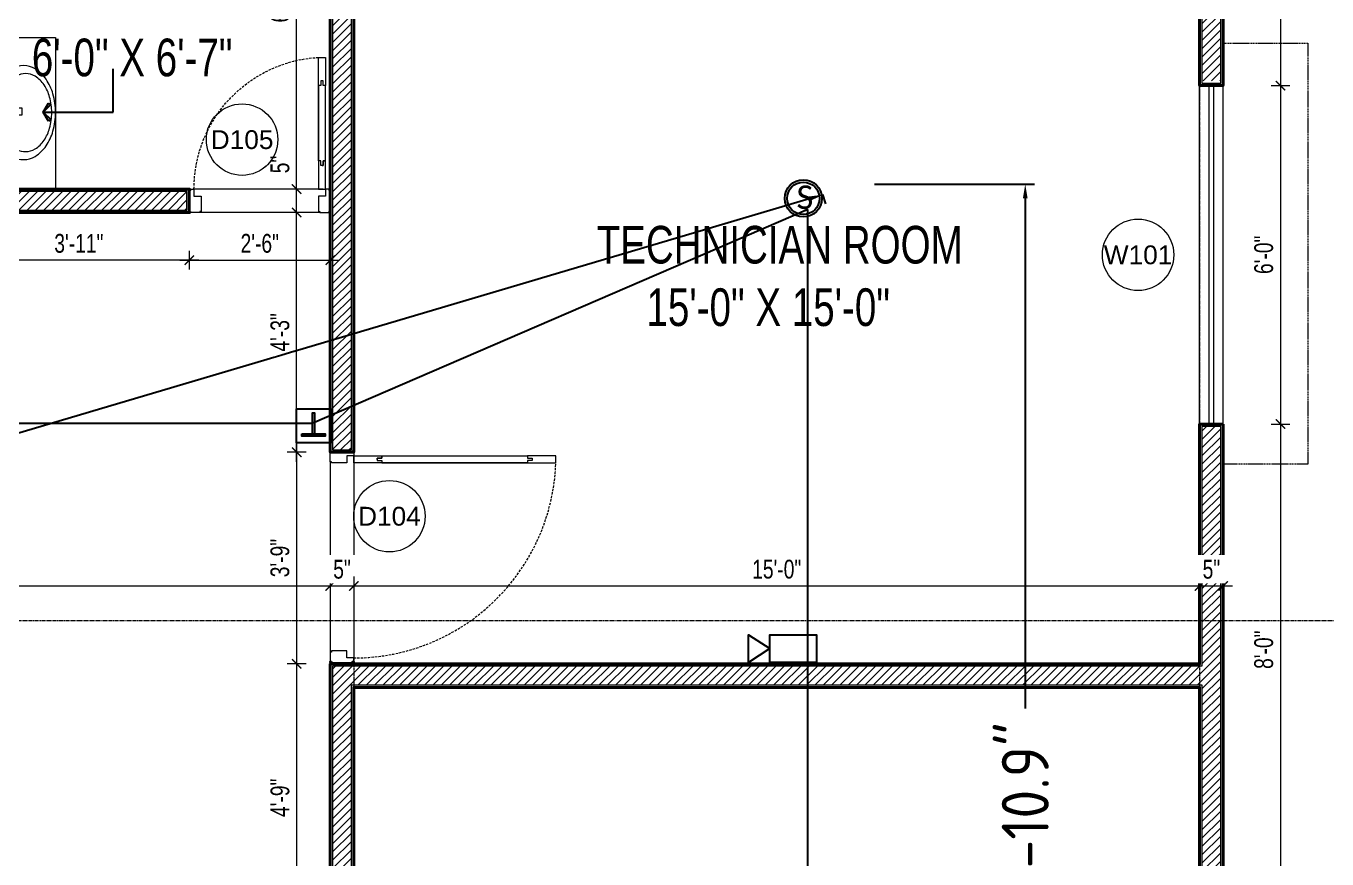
# Model space of a CAD drawing. Header units: inches. Extents: x 735 to 7643, y 526 to 1733.
# Drawn here: x 5037.6 to 5314.5, y 1227.6 to 1404.8 of the extents above; entities that cross this region are included whole.
import ezdxf
from ezdxf.enums import TextEntityAlignment as Align

# ---------------------------------------------------------------- set-up
doc = ezdxf.new("R2010")
doc.units = ezdxf.units.IN
doc.header["$MEASUREMENT"] = 0
for name, pattern in [('ACAD_ISO12W100', [21, 12, -3, 0, -3, 0, -3]), ('DASH', [0.35, 0.25, -0.1]), ('DASHED', [0.75, 0.5, -0.25]), ('PHANTOMX2', [5, 2.5, -0.5, 0.5, -0.5, 0.5, -0.5])]:
    doc.linetypes.add(name, pattern=pattern)
for name, color, linetype, lineweight in [('Dimension', 22, 'Continuous', 13), ('DOOR', 115, 'Continuous', 15), ('Door & Window Dim', 5, 'Continuous', 15), ('Elevation Marker', 252, 'Continuous', 15), ('Glass', 5, 'Continuous', 9), ('grid', 9, 'Continuous', 13), ('HACTH', 8, 'Continuous', 9), ('I-DOOR-IDEN-N', 7, 'Continuous', 15), ('I-FURN-CODE', 171, 'Continuous', 15), ('I-WC----EXST', 7, 'Continuous', 15), ('I-WC----N', 7, 'Continuous', 15), ('Sunshed', 5, 'Continuous', 15), ('wall 05', 3, 'Continuous', 40), ('WINDOW', 140, 'Continuous', 9)]:
    doc.layers.add(name, color=color, linetype=linetype, lineweight=lineweight)
for name, color, linetype in [('FREE-TEXT', 7, 'Continuous'), ('HATCH', 8, 'Continuous'), ('horn & strobe', 1, 'Continuous'), ('manual pull station', 1, 'Continuous'), ('smoke detector', 1, 'Continuous'), ('Text', 7, 'Continuous'), ('zone wiring', 5, 'Continuous')]:
    doc.layers.add(name, color=color, linetype=linetype)
doc.styles.add('Arial', font='arial.ttf')
doc.styles.get("Standard").update_dxf_attribs({"font": 'isocp3.shx'})
doc.styles.add('Swiss721', font='swisscl.ttf')
doc.dimstyles.new('DIM08', dxfattribs={"dimtxt": 8, "dimasz": 4, "dimexe": 4, "dimexo": 0, "dimgap": 3, "dimtad": 1, "dimdec": 1, "dimzin": 3, "dimdsep": 46, "dimlunit": 4, "dimtxsty": 'Swiss721', "dimblk": 'ARCHTICK', "dimcen": 0, "dimdle": 4, "dimclrd": 256, "dimclre": 256, "dimclrt": 256, "dimadec": 0, "dimazin": 0, "dimtfac": 1, "dimtdec": 1, "dimtofl": 0, "dimtmove": 0, "dimatfit": 3, "dimldrblk": 'ARCHTICK', "dimfxl": 4, "dimfxlon": 1, "dimtfill": 1, "dimtolj": 1, "dimtzin": 0, "dimlwd": 9, "dimlwe": 9, "dimarcsym": 0})
doc.dimstyles.new('F50', dxfattribs={"dimscale": 50, "dimtxt": 1.6, "dimasz": 1, "dimexe": 1.5, "dimexo": 1, "dimgap": 0.5, "dimtad": 1, "dimdec": 0, "dimzin": 12, "dimdsep": 46, "dimtxsty": 'Arial', "dimblk1": 'ARCHTICK', "dimblk2": 'ARCHTICK', "dimsah": 1, "dimcen": 0, "dimdle": 1.5, "dimclrd": 9, "dimclre": 9, "dimclrt": 2, "dimadec": 0, "dimazin": 3, "dimtfac": 1, "dimtdec": 0, "dimtix": 1, "dimtmove": 2, "dimatfit": 3, "dimldrblk": 'ArrowNote', "dimfxl": 1, "dimtolj": 1, "dimtzin": 0, "dimarcsym": 0})
doc.dimstyles.get("Standard").update_dxf_attribs({"dimtxt": 2, "dimasz": 3, "dimexe": 2, "dimexo": 2, "dimgap": 1, "dimtad": 0, "dimtih": 1, "dimtoh": 1, "dimdec": 1, "dimzin": 0, "dimdsep": 46, "dimtxsty": 'Standard', "dimcen": 0, "dimclrd": 256, "dimclre": 256, "dimclrt": 256, "dimadec": 1, "dimazin": 0, "dimtfac": 1, "dimtdec": 1, "dimtofl": 0, "dimtmove": 0, "dimatfit": 3, "dimfxl": 1, "dimtolj": 1, "dimtzin": 0, "dimlwd": -1, "dimlwe": -1, "dimarcsym": 0})

# ---------------------------------------------------------------- blocks, each defined once
blk = doc.blocks.new('_ArchTick')
at = {"color": 0, "linetype": 'ByBlock', "const_width": 0.15}
blk.add_lwpolyline([(-0.5, -0.5), (0.5, 0.5)], dxfattribs=at)
blk = doc.blocks.new('*D402')
at = {"layer": 'Defpoints', "color": 0, "transparency": 16777216}
for p in [(5102.36, 1314.08), (5095.21, 1269.08), (5102.36, 1269.08)]:
    blk.add_point(p, dxfattribs=at)
at = {"layer": 'Door & Window Dim', "lineweight": 9, "transparency": 16777216}
for p, q in [((5095.21, 1316.08), (5095.21, 1267.08)), ((5097.21, 1314.08), (5093.21, 1314.08)), ((5097.21, 1269.08), (5093.21, 1269.08))]:
    blk.add_line(p, q, dxfattribs=at)
at = {"layer": 'Door & Window Dim', "lineweight": 9, "transparency": 16777216, "xscale": 2, "yscale": 2, "zscale": 2}
for p, rotation in [((5095.21, 1314.08), 90), ((5095.21, 1269.08), 270)]:
    blk.add_blockref('_ArchTick', p, dxfattribs=dict(at, rotation=rotation))
at = {"layer": 'Door & Window Dim', "transparency": 16777216, "insert": (5091.66, 1291.58), "char_height": 4, "attachment_point": 5, "rotation": 90, "style": 'Swiss721', "bg_fill": 3, "box_fill_scale": 1.25, "bg_fill_color": 256, "bg_fill_true_color": 13158600, "bg_fill_transparency": 0}
blk.add_mtext('\\A1;3\'-9"', dxfattribs=at)
blk = doc.blocks.new('*D404')
at = {"layer": 'Defpoints', "color": 0, "transparency": 16777216}
for p in [(5072.36, 1365.08), (5102.36, 1365.33), (5102.36, 1354.95)]:
    blk.add_point(p, dxfattribs=at)
at = {"layer": 'Door & Window Dim', "lineweight": 9, "transparency": 16777216}
for p, q in [((5072.36, 1356.95), (5072.36, 1352.95)), ((5102.36, 1356.95), (5102.36, 1352.95)), ((5070.36, 1354.95), (5104.36, 1354.95))]:
    blk.add_line(p, q, dxfattribs=at)
at = {"layer": 'Door & Window Dim', "lineweight": 9, "transparency": 16777216, "xscale": 2, "yscale": 2, "zscale": 2, "rotation": 180}
blk.add_blockref('_ArchTick', (5072.36, 1354.95), dxfattribs=at)
at = {"layer": 'Door & Window Dim', "lineweight": 9, "transparency": 16777216, "xscale": 2, "yscale": 2, "zscale": 2}
blk.add_blockref('_ArchTick', (5102.36, 1354.95), dxfattribs=at)
at = {"layer": 'Door & Window Dim', "transparency": 16777216, "insert": (5087.36, 1358.5), "char_height": 4, "attachment_point": 5, "style": 'Swiss721', "bg_fill": 3, "box_fill_scale": 1.25, "bg_fill_color": 256, "bg_fill_true_color": 13158600, "bg_fill_transparency": 0}
blk.add_mtext('\\A1;2\'-6"', dxfattribs=at)
blk = doc.blocks.new('*D498')
at = {"layer": 'Defpoints', "color": 0, "transparency": 16777216}
for p in [(5292.36, 1442.08), (5292.36, 1392.08), (5304.56, 1392.08)]:
    blk.add_point(p, dxfattribs=at)
at = {"layer": 'Dimension', "lineweight": 9, "transparency": 16777216}
for p, q in [((5304.56, 1444.08), (5304.56, 1390.08)), ((5302.56, 1442.08), (5306.56, 1442.08)), ((5302.56, 1392.08), (5306.56, 1392.08))]:
    blk.add_line(p, q, dxfattribs=at)
at = {"layer": 'Dimension', "lineweight": 9, "transparency": 16777216, "xscale": 2, "yscale": 2, "zscale": 2}
for p, rotation in [((5304.56, 1442.08), 90), ((5304.56, 1392.08), 270)]:
    blk.add_blockref('_ArchTick', p, dxfattribs=dict(at, rotation=rotation))
at = {"layer": 'Dimension', "transparency": 16777216, "insert": (5301.05, 1417.08), "char_height": 4, "attachment_point": 5, "rotation": 90, "style": 'Swiss721', "bg_fill": 3, "box_fill_scale": 1.25, "bg_fill_color": 256, "bg_fill_true_color": 13158600, "bg_fill_transparency": 0}
blk.add_mtext('\\A1;4\'-2"', dxfattribs=at)
blk = doc.blocks.new('*D499')
at = {"layer": 'Defpoints', "color": 0, "transparency": 16777216}
for p in [(5292.36, 1392.08), (5292.36, 1320.08), (5304.56, 1320.08)]:
    blk.add_point(p, dxfattribs=at)
at = {"layer": 'Door & Window Dim', "lineweight": 9, "transparency": 16777216}
for p, q in [((5304.56, 1394.08), (5304.56, 1318.08)), ((5302.56, 1392.08), (5306.56, 1392.08)), ((5302.56, 1320.08), (5306.56, 1320.08))]:
    blk.add_line(p, q, dxfattribs=at)
at = {"layer": 'Door & Window Dim', "lineweight": 9, "transparency": 16777216, "xscale": 2, "yscale": 2, "zscale": 2}
for p, rotation in [((5304.56, 1392.08), 90), ((5304.56, 1320.08), 270)]:
    blk.add_blockref('_ArchTick', p, dxfattribs=dict(at, rotation=rotation))
at = {"layer": 'Door & Window Dim', "transparency": 16777216, "insert": (5301.01, 1356.08), "char_height": 4, "attachment_point": 5, "rotation": 90, "style": 'Swiss721', "bg_fill": 3, "box_fill_scale": 1.25, "bg_fill_color": 256, "bg_fill_true_color": 13158600, "bg_fill_transparency": 0}
blk.add_mtext('\\A1;6\'-0"', dxfattribs=at)
blk = doc.blocks.new('*D417')
at = {"layer": 'Defpoints', "color": 0, "transparency": 16777216}
for p in [(5292.36, 1320.08), (5292.36, 1224.08), (5304.56, 1224.08)]:
    blk.add_point(p, dxfattribs=at)
at = {"layer": 'Dimension', "lineweight": 9, "transparency": 16777216}
for p, q in [((5304.56, 1322.08), (5304.56, 1222.08)), ((5302.56, 1320.08), (5306.56, 1320.08)), ((5302.56, 1224.08), (5306.56, 1224.08))]:
    blk.add_line(p, q, dxfattribs=at)
at = {"layer": 'Dimension', "lineweight": 9, "transparency": 16777216, "xscale": 2, "yscale": 2, "zscale": 2}
for p, rotation in [((5304.56, 1320.08), 90), ((5304.56, 1224.08), 270)]:
    blk.add_blockref('_ArchTick', p, dxfattribs=dict(at, rotation=rotation))
at = {"layer": 'Dimension', "transparency": 16777216, "insert": (5301.01, 1272.08), "char_height": 4, "attachment_point": 5, "rotation": 90, "style": 'Swiss721', "bg_fill": 3, "box_fill_scale": 1.25, "bg_fill_color": 256, "bg_fill_true_color": 13158600, "bg_fill_transparency": 0}
blk.add_mtext('\\A1;8\'-0"', dxfattribs=at)
blk = doc.blocks.new('A$C4A7E7E9F')
at = {"layer": 'Defpoints'}
for points in [[(0, 5), (0.25, 5), (0.25, 4.75), (0, 4.75)], [(44.75, 5), (45, 5), (45, 4.75), (44.75, 4.75)], [(0, 0.25), (0.25, 0.25), (0.25, 0), (0, 0)], [(44.75, 0.25), (45, 0.25), (45, 0), (44.75, 0)]]:
    blk.add_lwpolyline(points, close=True, dxfattribs=at)
at = {"layer": 'DOOR'}
for points in [[(1.75, 10), (2, 10), (2, 11), (2.5, 11), (2.5, 5), (1, 5), (1, 11), (1.5, 11), (1.5, 10), (1.75, 10), (1.5, 10), (1.5, 11), (1, 11), (1, 42), (1.5, 42), (1.5, 43), (2, 43), (2, 42), (2.5, 42), (2.5, 11), (2.5, 48), (1, 48), (1, 42)], [(1, 5), (1, 3.5), (2.5, 3.5), (2.5, 0.25), (2.25, 0.25), (2.25, 0), (0.25, 0), (0.25, 0.25), (0, 0.25), (0, 4.75), (0.25, 4.75), (0.25, 5), (1, 5)], [(44, 5), (44, 3.5), (42.5, 3.5), (42.5, 0.25), (42.75, 0.25), (42.75, 0), (44.75, 0), (44.75, 0.25), (45, 0.25), (45, 4.75), (44.75, 4.75), (44.75, 5), (44, 5)]]:
    blk.add_lwpolyline(points, dxfattribs=at)
at = {"layer": 'DOOR', "linetype": 'DASHED', "lineweight": 0}
blk.add_arc((0.95, 4.98), 43.05, 0.0251, 87.941, dxfattribs=at)
at = {"layer": 'HACTH', "lineweight": 0, "ltscale": 10}
for p, q in [((1.5, 5), (44, 5)), ((2.25, 0), (42.75, 0))]:
    blk.add_line(p, q, dxfattribs=at)
blk = doc.blocks.new('A$C4F64215B')
at = {"layer": 'Defpoints'}
for points in [[(0, 5), (0.25, 5), (0.25, 4.75), (0, 4.75)], [(29.75, 5), (30, 5), (30, 4.75), (29.75, 4.75)], [(0, 0.25), (0.25, 0.25), (0.25, 0), (0, 0)], [(29.75, 0.25), (30, 0.25), (30, 0), (29.75, 0)]]:
    blk.add_lwpolyline(points, close=True, dxfattribs=at)
at = {"layer": 'DOOR'}
for points in [[(1.75, 10), (2, 10), (2, 11), (2.5, 11), (2.5, 5), (1, 5), (1, 11), (1.5, 11), (1.5, 10), (1.75, 10), (1.5, 10), (1.5, 11), (1, 11), (1, 27), (1.5, 27), (1.5, 28), (2, 28), (2, 27), (2.5, 27), (2.5, 11), (2.5, 33), (1, 33), (1, 27)], [(1, 5), (1, 3.5), (2.5, 3.5), (2.5, 0.25), (2.25, 0.25), (2.25, 0), (0.25, 0), (0.25, 0.25), (0, 0.25), (0, 4.75), (0.25, 4.75), (0.25, 5), (1, 5)], [(29, 5), (29, 3.5), (27.5, 3.5), (27.5, 0.25), (27.75, 0.25), (27.75, 0), (29.75, 0), (29.75, 0.25), (30, 0.25), (30, 4.75), (29.75, 4.75), (29.75, 5), (29, 5)]]:
    blk.add_lwpolyline(points, dxfattribs=at)
at = {"layer": 'DOOR', "linetype": 'DASHED', "lineweight": 0}
blk.add_arc((0.93, 4.97), 28.07, 0.0597, 86.7872, dxfattribs=at)
at = {"layer": 'HACTH', "lineweight": 0, "ltscale": 10}
for p, q in [((1.5, 5), (29, 5)), ((2.25, 0), (27.75, 0))]:
    blk.add_line(p, q, dxfattribs=at)
blk = doc.blocks.new('*D458')
at = {"layer": 'Defpoints', "color": 0, "transparency": 16777216}
for p in [(4865.36, 1296.08), (5102.36, 1290.23), (5102.36, 1285.64)]:
    blk.add_point(p, dxfattribs=at)
at = {"layer": 'Dimension', "lineweight": 9, "transparency": 16777216}
for p, q in [((4865.36, 1287.64), (4865.36, 1283.64)), ((5102.36, 1287.64), (5102.36, 1283.64)), ((4863.36, 1285.64), (5104.36, 1285.64))]:
    blk.add_line(p, q, dxfattribs=at)
at = {"layer": 'Dimension', "lineweight": 9, "transparency": 16777216, "xscale": 2, "yscale": 2, "zscale": 2, "rotation": 180}
blk.add_blockref('_ArchTick', (4865.36, 1285.64), dxfattribs=at)
at = {"layer": 'Dimension', "lineweight": 9, "transparency": 16777216, "xscale": 2, "yscale": 2, "zscale": 2}
blk.add_blockref('_ArchTick', (5102.36, 1285.64), dxfattribs=at)
at = {"layer": 'Dimension', "transparency": 16777216, "insert": (4983.86, 1289.19), "char_height": 4, "attachment_point": 5, "style": 'Swiss721', "bg_fill": 3, "box_fill_scale": 1.25, "bg_fill_color": 256, "bg_fill_true_color": 13158600, "bg_fill_transparency": 0}
blk.add_mtext('\\A1;19\'-9"', dxfattribs=at)
blk = doc.blocks.new('*D459')
at = {"layer": 'Dimension', "lineweight": 9, "transparency": 16777216}
for p, q in [((5102.36, 1287.64), (5102.36, 1283.64)), ((5107.36, 1287.64), (5107.36, 1283.64)), ((5100.36, 1285.64), (5109.36, 1285.64))]:
    blk.add_line(p, q, dxfattribs=at)
at = {"layer": 'Dimension', "lineweight": 9, "transparency": 16777216, "xscale": 2, "yscale": 2, "zscale": 2, "rotation": 180}
blk.add_blockref('_ArchTick', (5102.36, 1285.64), dxfattribs=at)
at = {"layer": 'Dimension', "lineweight": 9, "transparency": 16777216, "xscale": 2, "yscale": 2, "zscale": 2}
blk.add_blockref('_ArchTick', (5107.36, 1285.64), dxfattribs=at)
at = {"layer": 'Dimension', "transparency": 16777216, "insert": (5104.86, 1289.18), "char_height": 4, "attachment_point": 5, "style": 'Swiss721', "bg_fill": 3, "box_fill_scale": 1.25, "bg_fill_color": 256, "bg_fill_true_color": 13158600, "bg_fill_transparency": 0}
blk.add_mtext('\\A1;5"', dxfattribs=at)
at = {"layer": 'Defpoints', "color": 0, "transparency": 16777216}
for p in [(5102.36, 1290.23), (5107.36, 1291.58), (5107.36, 1285.64)]:
    blk.add_point(p, dxfattribs=at)
blk = doc.blocks.new('*D460')
at = {"layer": 'Defpoints', "color": 0, "transparency": 16777216}
for p in [(5107.36, 1291.58), (5287.36, 1291.58), (5287.36, 1285.64)]:
    blk.add_point(p, dxfattribs=at)
at = {"layer": 'Dimension', "lineweight": 9, "transparency": 16777216}
for p, q in [((5107.36, 1287.64), (5107.36, 1283.64)), ((5287.36, 1287.64), (5287.36, 1283.64)), ((5105.36, 1285.64), (5289.36, 1285.64))]:
    blk.add_line(p, q, dxfattribs=at)
at = {"layer": 'Dimension', "lineweight": 9, "transparency": 16777216, "xscale": 2, "yscale": 2, "zscale": 2, "rotation": 180}
blk.add_blockref('_ArchTick', (5107.36, 1285.64), dxfattribs=at)
at = {"layer": 'Dimension', "lineweight": 9, "transparency": 16777216, "xscale": 2, "yscale": 2, "zscale": 2}
blk.add_blockref('_ArchTick', (5287.36, 1285.64), dxfattribs=at)
at = {"layer": 'Dimension', "transparency": 16777216, "insert": (5197.36, 1289.19), "char_height": 4, "attachment_point": 5, "style": 'Swiss721', "bg_fill": 3, "box_fill_scale": 1.25, "bg_fill_color": 256, "bg_fill_true_color": 13158600, "bg_fill_transparency": 0}
blk.add_mtext('\\A1;15\'-0"', dxfattribs=at)
blk = doc.blocks.new('*D461')
at = {"layer": 'Dimension', "lineweight": 9, "transparency": 16777216}
for p, q in [((5287.36, 1287.64), (5287.36, 1283.64)), ((5292.36, 1287.64), (5292.36, 1283.64)), ((5285.36, 1285.64), (5294.36, 1285.64))]:
    blk.add_line(p, q, dxfattribs=at)
at = {"layer": 'Dimension', "lineweight": 9, "transparency": 16777216, "xscale": 2, "yscale": 2, "zscale": 2, "rotation": 180}
blk.add_blockref('_ArchTick', (5287.36, 1285.64), dxfattribs=at)
at = {"layer": 'Dimension', "lineweight": 9, "transparency": 16777216, "xscale": 2, "yscale": 2, "zscale": 2}
blk.add_blockref('_ArchTick', (5292.36, 1285.64), dxfattribs=at)
at = {"layer": 'Dimension', "transparency": 16777216, "insert": (5289.86, 1289.18), "char_height": 4, "attachment_point": 5, "style": 'Swiss721', "bg_fill": 3, "box_fill_scale": 1.25, "bg_fill_color": 256, "bg_fill_true_color": 13158600, "bg_fill_transparency": 0}
blk.add_mtext('\\A1;5"', dxfattribs=at)
at = {"layer": 'Defpoints', "color": 0, "transparency": 16777216}
for p in [(5287.36, 1291.58), (5292.36, 1291.58), (5292.36, 1285.64)]:
    blk.add_point(p, dxfattribs=at)
blk = doc.blocks.new('*D463')
at = {"layer": 'Defpoints', "color": 0, "transparency": 16777216}
for p in [(5025.36, 1365.08), (5072.36, 1365.08), (5025.36, 1354.95)]:
    blk.add_point(p, dxfattribs=at)
at = {"layer": 'Dimension', "lineweight": 9, "transparency": 16777216}
for p, q in [((5025.36, 1356.95), (5025.36, 1352.95)), ((5072.36, 1356.95), (5072.36, 1352.95)), ((5074.36, 1354.95), (5023.36, 1354.95))]:
    blk.add_line(p, q, dxfattribs=at)
at = {"layer": 'Dimension', "lineweight": 9, "transparency": 16777216, "xscale": 2, "yscale": 2, "zscale": 2, "rotation": 180}
blk.add_blockref('_ArchTick', (5025.36, 1354.95), dxfattribs=at)
at = {"layer": 'Dimension', "lineweight": 9, "transparency": 16777216, "xscale": 2, "yscale": 2, "zscale": 2}
blk.add_blockref('_ArchTick', (5072.36, 1354.95), dxfattribs=at)
at = {"layer": 'Dimension', "transparency": 16777216, "insert": (5048.86, 1358.5), "char_height": 4, "attachment_point": 5, "style": 'Swiss721', "bg_fill": 3, "box_fill_scale": 1.25, "bg_fill_color": 256, "bg_fill_true_color": 13158600, "bg_fill_transparency": 0}
blk.add_mtext('\\A1;3\'-11"', dxfattribs=at)
blk = doc.blocks.new('*D473')
at = {"layer": 'Defpoints', "color": 0, "transparency": 16777216}
for p in [(5095.21, 1365.08), (5102.36, 1365.08), (5102.36, 1314.08)]:
    blk.add_point(p, dxfattribs=at)
at = {"layer": 'Dimension', "lineweight": 9, "transparency": 16777216}
for p, q in [((5097.21, 1365.08), (5093.21, 1365.08)), ((5095.21, 1312.08), (5095.21, 1367.08)), ((5097.21, 1314.08), (5093.21, 1314.08))]:
    blk.add_line(p, q, dxfattribs=at)
at = {"layer": 'Dimension', "lineweight": 9, "transparency": 16777216, "xscale": 2, "yscale": 2, "zscale": 2}
for p, rotation in [((5095.21, 1365.08), 90), ((5095.21, 1314.08), 270)]:
    blk.add_blockref('_ArchTick', p, dxfattribs=dict(at, rotation=rotation))
at = {"layer": 'Dimension', "transparency": 16777216, "insert": (5091.66, 1339.58), "char_height": 4, "attachment_point": 5, "rotation": 90, "style": 'Swiss721', "bg_fill": 3, "box_fill_scale": 1.25, "bg_fill_color": 256, "bg_fill_true_color": 13158600, "bg_fill_transparency": 0}
blk.add_mtext('\\A1;4\'-3"', dxfattribs=at)
blk = doc.blocks.new('*D474')
at = {"layer": 'Defpoints', "color": 0, "transparency": 16777216}
for p in [(5095.21, 1370.08), (5099.03, 1370.08), (5102.36, 1365.08)]:
    blk.add_point(p, dxfattribs=at)
at = {"layer": 'Dimension', "lineweight": 9, "transparency": 16777216}
for p, q in [((5095.21, 1370.08), (5095.21, 1378.5)), ((5097.21, 1370.08), (5093.21, 1370.08)), ((5095.21, 1363.08), (5095.21, 1370.08)), ((5097.21, 1365.08), (5093.21, 1365.08))]:
    blk.add_line(p, q, dxfattribs=at)
at = {"layer": 'Dimension', "lineweight": 9, "transparency": 16777216, "xscale": 2, "yscale": 2, "zscale": 2}
for p, rotation in [((5095.21, 1370.08), 90), ((5095.21, 1365.08), 270)]:
    blk.add_blockref('_ArchTick', p, dxfattribs=dict(at, rotation=rotation))
at = {"layer": 'Dimension', "transparency": 16777216, "insert": (5091.67, 1375.29), "char_height": 4, "attachment_point": 5, "rotation": 90, "style": 'Swiss721', "bg_fill": 3, "box_fill_scale": 1.25, "bg_fill_color": 256, "bg_fill_true_color": 13158600, "bg_fill_transparency": 0}
blk.add_mtext('\\A1;5"', dxfattribs=at)
blk = doc.blocks.new('*D475')
at = {"layer": 'Defpoints', "color": 0, "transparency": 16777216}
for p in [(5095.21, 1449.08), (5100.5, 1449.08), (5099.03, 1370.08)]:
    blk.add_point(p, dxfattribs=at)
at = {"layer": 'Dimension', "lineweight": 9, "transparency": 16777216}
for p, q in [((5095.21, 1368.08), (5095.21, 1451.08)), ((5097.21, 1449.08), (5093.21, 1449.08)), ((5097.21, 1370.08), (5093.21, 1370.08))]:
    blk.add_line(p, q, dxfattribs=at)
at = {"layer": 'Dimension', "lineweight": 9, "transparency": 16777216, "xscale": 2, "yscale": 2, "zscale": 2}
for p, rotation in [((5095.21, 1449.08), 90), ((5095.21, 1370.08), 270)]:
    blk.add_blockref('_ArchTick', p, dxfattribs=dict(at, rotation=rotation))
at = {"layer": 'Dimension', "transparency": 16777216, "insert": (5091.66, 1409.58), "char_height": 4, "attachment_point": 5, "rotation": 90, "style": 'Swiss721', "bg_fill": 3, "box_fill_scale": 1.25, "bg_fill_color": 256, "bg_fill_true_color": 13158600, "bg_fill_transparency": 0}
blk.add_mtext('\\A1;6\'-7"', dxfattribs=at)
blk = doc.blocks.new('*D477')
at = {"layer": 'Defpoints', "color": 0, "transparency": 16777216}
for p in [(5102.36, 1269.08), (5095.21, 1212.08), (5102.36, 1212.08)]:
    blk.add_point(p, dxfattribs=at)
at = {"layer": 'Dimension', "lineweight": 9, "transparency": 16777216}
for p, q in [((5095.21, 1271.08), (5095.21, 1210.08)), ((5097.21, 1269.08), (5093.21, 1269.08)), ((5097.21, 1212.08), (5093.21, 1212.08))]:
    blk.add_line(p, q, dxfattribs=at)
at = {"layer": 'Dimension', "lineweight": 9, "transparency": 16777216, "xscale": 2, "yscale": 2, "zscale": 2}
for p, rotation in [((5095.21, 1269.08), 90), ((5095.21, 1212.08), 270)]:
    blk.add_blockref('_ArchTick', p, dxfattribs=dict(at, rotation=rotation))
at = {"layer": 'Dimension', "transparency": 16777216, "insert": (5091.67, 1240.58), "char_height": 4, "attachment_point": 5, "rotation": 90, "style": 'Swiss721', "bg_fill": 3, "box_fill_scale": 1.25, "bg_fill_color": 256, "bg_fill_true_color": 13158600, "bg_fill_transparency": 0}
blk.add_mtext('\\A1;4\'-9"', dxfattribs=at)
blk = doc.blocks.new('wall&door')
at = {"color": 0, "linetype": 'ByBlock', "lineweight": -2}
blk.add_circle((0, 0), 3.04, dxfattribs=at)
at = {"color": 0, "linetype": 'ByBlock', "lineweight": -2, "ltscale": 25.4, "style": 'Arial'}
blk.add_attdef('PT1', text='', height=1.6, dxfattribs=at).set_placement((0, 0), align=Align.MIDDLE_CENTER)
blk = doc.blocks.new('HANDWASH-02-PLAN')
at = {"layer": 'I-WC----N', "color": 2}
for points in [[(5.1, 0, 0.068513), (104.4, 13.6, 0.080648), (181.8, 49.6, 0.107051), (241.7, 112.3, 0.160603), (255.1, 169.3, 0.138041), (237.9, 230.4, 0.107051), (181.8, 289.1, 0.080648), (104.4, 325, 0.068513), (5.1, 338.7, 0.068513), (-94.2, 325, 0.080648), (-171.6, 289.1, 0.107051), (-227.7, 230.4, 0.138041), (-244.8, 169.3, 0.138041), (-227.7, 108.3, 0.107051), (-171.6, 49.6, 0.080648), (-94.2, 13.6, 0.068513)], [(5.1, 41.5, 0.067522), (87.7, 52.7, 0.079863), (151.9, 82.1, 0.107115), (201.7, 133.5, 0.162551), (212.8, 180.1, 0.139778), (198.6, 229.9, 0.107115), (151.9, 278.1, 0.079863), (87.7, 307.5, 0.067522), (5.1, 318.7, 0.067522), (-77.5, 307.5, 0.079863), (-141.7, 278.1, 0.107115), (-188.3, 229.9, 0.139778), (-202.5, 180.1, 0.139778), (-188.3, 130.3, 0.107115), (-141.7, 82.1, 0.079863), (-77.5, 52.7, 0.067522)]]:
    blk.add_lwpolyline(points, format="xyb", close=True, dxfattribs=at)
blk.add_circle((0, 72.3), 20, dxfattribs=at)
blk = doc.blocks.new('A$C01EB0BB3')
at = {"layer": 'I-WC----N', "color": 250, "ltscale": 0.5}
for points in [[(9.08, 6.42), (9.08, 0), (10.51, 0), (10.51, 6.42)], [(8.43, 2.06), (8.43, 0.85), (7.23, 0.85), (7.23, 2.06)], [(11.15, 2.06), (11.15, 0.85), (12.36, 0.85), (12.36, 2.06)]]:
    blk.add_lwpolyline(points, close=True, dxfattribs=at)
at = {"layer": 'I-WC----N', "color": 2, "xscale": 0.03999999999359716, "yscale": 0.03999999999359716, "zscale": 0.03999999999359716}
blk.add_blockref('HANDWASH-02-PLAN', (9.79, 0), dxfattribs=at)
blk = doc.blocks.new('ArrowNote')
at = {"linetype": 'ByBlock', "lineweight": -2}
h = blk.add_hatch(color=0, dxfattribs=at)
h.paths.add_polyline_path([(-0.56, -0.96), (-0.79, -0.79), (0, 0)])
h.paths.add_polyline_path([(-0.56, 0.96), (0, 0), (-0.79, 0.79)])
at = {"color": 0, "linetype": 'ByBlock', "lineweight": -2}
blk.add_lwpolyline([(0, 0), (-2, 0)], dxfattribs=at)
for points in [[(-0.56, 0.96), (0, 0), (-0.79, 0.79)], [(-0.56, -0.96), (-0.79, -0.79), (0, 0)]]:
    blk.add_lwpolyline(points, close=True, dxfattribs=at)
blk = doc.blocks.new('smoke detector')
at = {"layer": 'smoke detector'}
for radius in [3.95, 3.45]:
    blk.add_circle((331.62, 4109.64), radius, dxfattribs=at)
at = {"layer": 'smoke detector', "insert": (330.17, 4112.38), "char_height": 5, "attachment_point": 1}
blk.add_mtext_dynamic_manual_height_columns('{\\fCalibri|b0|i0|c0|p34;S}', width=5, gutter_width=1, heights=[0], dxfattribs=at)
blk = doc.blocks.new('manual pull station')
at = {"layer": 'FREE-TEXT', "color": 1}
for points in [[(-402.22, 4159.67), (-394.89, 4159.67), (-394.89, 4152.42), (-402.22, 4152.42)], [(-398.95, 4154.34), (-398.37, 4154.34), (-398.37, 4158.72), (-398.95, 4158.72)], [(-401.12, 4154.34), (-396.18, 4154.34), (-396.18, 4153.81), (-401.12, 4153.81)]]:
    blk.add_lwpolyline(points, close=True, dxfattribs=at)
blk = doc.blocks.new('horn with strobe')
at = {"layer": 'horn & strobe', "color": 1}
for points in [[(-391.02, 4158.6), (-381.13, 4158.6), (-381.13, 4152.71), (-391.02, 4152.71)], [(-376.59, 4158.6), (-376.59, 4152.71), (-381.13, 4155.65)]]:
    blk.add_lwpolyline(points, close=True, dxfattribs=at)
blk = doc.blocks.new('*D510')
at = {"layer": 'Defpoints', "color": 0, "transparency": 16777216}
for p in [(5206.57, 1370.84), (5207.16, 1368.85), (4794.4, 1248.73)]:
    blk.add_point(p, dxfattribs=at)
at = {"layer": 'FREE-TEXT', "transparency": 16777216}
for p, q in [((5204.29, 1368), (5023.4, 1314.41)), ((5207.14, 1368.92), (5207.73, 1366.93)), ((4797.87, 1247.59), (4978.75, 1301.18)), ((4794.97, 1246.81), (4795.56, 1244.82))]:
    blk.add_line(p, q, dxfattribs=at)
for points in [[(5204.14, 1368.48), (5204.43, 1367.52), (5207.16, 1368.85)], [(4797.73, 1248.07), (4798.01, 1247.11), (4794.99, 1246.74)]]:
    blk.add_solid(points, dxfattribs=at)
at = {"layer": 'FREE-TEXT', "transparency": 16777216, "insert": (5001.08, 1307.79), "char_height": 10, "attachment_point": 5, "rotation": 16.5031}
blk.add_mtext('\\A1;35\'-9.9"', dxfattribs=at)
blk = doc.blocks.new('*D511')
at = {"layer": 'Defpoints', "color": 0, "transparency": 16777216}
for p in [(5216.16, 1371.09), (5215.59, 1096.22), (5250.25, 1096.22)]:
    blk.add_point(p, dxfattribs=at)
at = {"layer": 'FREE-TEXT', "transparency": 16777216}
for p, q in [((5218.16, 1371.09), (5252.25, 1371.09)), ((5250.25, 1368.09), (5250.25, 1259.55)), ((5250.25, 1099.22), (5250.25, 1207.76)), ((5217.59, 1096.22), (5252.25, 1096.22))]:
    blk.add_line(p, q, dxfattribs=at)
for points in [[(5249.75, 1368.09), (5250.75, 1368.09), (5250.25, 1371.09)], [(5249.75, 1099.22), (5250.75, 1099.22), (5250.25, 1096.22)]]:
    blk.add_solid(points, dxfattribs=at)
at = {"layer": 'FREE-TEXT', "transparency": 16777216, "insert": (5250.25, 1233.66), "char_height": 10, "attachment_point": 5, "rotation": 90}
blk.add_mtext('\\A1;22\'-10.9"', dxfattribs=at)

msp = doc.modelspace()

# ---------------------------------------------------------------- linework, layer by layer
at = {"layer": 'Glass', "ltscale": 10}
for points in [[(5289.36, 1320.08), (5289.36, 1392.08)], [(5290.36, 1320.08), (5290.36, 1392.08)]]:
    msp.add_lwpolyline(points, dxfattribs=at)
at = {"layer": 'grid', "linetype": 'PHANTOMX2', "ltscale": 0.2}
for p, q in [((5107.36, 1496.33), (5107.36, 945.76)), ((5287.36, 1496.33), (5287.36, 945.76))]:
    msp.add_line(p, q, dxfattribs=at)
at = {"layer": 'I-WC----EXST'}
msp.add_lwpolyline([(5043.9, 1402.34), (5043.9, 1370.08), (5030.36, 1370.08), (5030.36, 1402.34)], close=True, dxfattribs=at)
at = {"layer": 'WINDOW', "linetype": 'Continuous', "ltscale": 10}
for points in [[(5287.36, 1320.08), (5287.36, 1392.08)], [(5292.36, 1320.08), (5292.36, 1392.08)]]:
    msp.add_lwpolyline(points, dxfattribs=at)

# ---------------------------------------------------------------- block references
at = {"layer": 'FREE-TEXT', "rotation": 180}
msp.add_blockref('horn with strobe', (4814.79, 5427.97), dxfattribs=at)
at = {"layer": 'I-DOOR-IDEN-N'}
ref = msp.add_blockref('wall&door', (5274.26, 1356.08), dxfattribs=dict(at, xscale=2.5, yscale=2.5, zscale=2.5))
ref.add_attrib('PT1', 'W101', dxfattribs={"layer": '0', "color": 7, "linetype": 'ByBlock', "lineweight": -2, "ltscale": 25.4, "height": 4, "style": 'Arial'}).set_placement((5274.26, 1356.08), align=Align.MIDDLE_CENTER)
at = {"layer": 'I-WC----EXST', "rotation": 270}
msp.add_blockref('A$C01EB0BB3', (5030.35, 1396.34), dxfattribs=at)
at = {"layer": 'smoke detector'}
msp.add_blockref('smoke detector', (4871.4, -2741.54), dxfattribs=at)

# ---------------------------------------------------------------- texts
at = {"layer": 'Text', "style": 'Swiss721'}
msp.add_text('TECHNICIAN ROOM', height=8, dxfattribs=at).set_placement((5197.99, 1358.24), align=Align.MIDDLE)
at = {"layer": 'Text', "char_height": 8, "style": 'Swiss721'}
for s, insert, width, attachment_point in [('\\A1;6\'-0" X 6\'-7" ', (5038.86, 1393.95), 69.8162, 7), ('\\A1;15\'-0" X 15\'-0"', (5195.56, 1344.89), 110.1127, 5)]:
    msp.add_mtext(s, dxfattribs=dict(at, insert=insert, width=width, attachment_point=attachment_point))

# ---------------------------------------------------------------- dimensions: what is measured, and where the dimension line sits
at = {"layer": 'Door & Window Dim'}
dim = msp.add_linear_dim(base=(5102.36, 1354.95), p1=(5072.36, 1365.08), p2=(5102.36, 1365.33), dimstyle='DIM08', override={"dimscale": 0.5, "dimarcsym": 2}, dxfattribs=at)
dim.commit()
dim.dimension.update_dxf_attribs({"geometry": '*D404', "text_midpoint": (5087.36, 1358.5)})
dim = msp.add_linear_dim(base=(5095.21, 1269.08), p1=(5102.36, 1314.08), p2=(5102.36, 1269.08), angle=90, dimstyle='DIM08', override={"dimscale": 0.5, "dimarcsym": 2}, dxfattribs=at)
dim.commit()
dim.dimension.update_dxf_attribs({"geometry": '*D402', "text_midpoint": (5091.66, 1291.58)})

# ---------------------------------------------------------------- leaders
at = {"layer": 'I-FURN-CODE'}
msp.add_leader([(5041.3, 1386.45), (5056.13, 1386.45), (5056.13, 1395.66)], dimstyle='F50', override={"dimasz": 0.04, "dimtad": 0, "dimfxl": 0.18}, dxfattribs=at)

# ---------------------------------------------------------------- next in the draw order: hatches: boundary and pattern name
at = {"layer": 'HATCH', "lineweight": 0}
h = msp.add_hatch(dxfattribs=at)
h.set_pattern_fill('ANSI31', color=256, scale=10, style=0)
h.set_pattern_definition([(45, (-141572.9322, -170346.7536), (-0.8838834765, 0.8838834765), [])])
h.paths.add_polyline_path([(5106.86, 1441.58), (5102.86, 1441.58), (5102.86, 1314.58), (5106.86, 1314.58)])
h.paths.add_polyline_path([(5101.86, 1449.58), (5101.86, 1453.58), (5081.86, 1453.58), (5081.86, 1449.58)])

# ---------------------------------------------------------------- next in the draw order: linework, layer by layer
for points in [[(5050.86, 1453.58), (4999.86, 1453.58), (4999.86, 1449.58), (5025.86, 1449.58), (5025.86, 1365.58), (5071.86, 1365.58), (5071.86, 1369.58), (5029.86, 1369.58), (5029.86, 1449.58), (5050.86, 1449.58)], [(5106.86, 1441.58), (5102.86, 1441.58), (5102.86, 1314.58), (5106.86, 1314.58)]]:
    msp.add_lwpolyline(points, close=True, dxfattribs=at)
at = {"layer": 'wall 05'}
for points in [[(5051.36, 1454.08), (4999.36, 1454.08), (4999.36, 1449.08), (5025.36, 1449.08), (5025.36, 1365.08), (5072.36, 1365.08), (5072.36, 1370.08), (5030.36, 1370.08), (5030.36, 1449.08), (5051.36, 1449.08)], [(5107.36, 1442.08), (5102.36, 1442.08), (5102.36, 1314.08), (5107.36, 1314.08)]]:
    msp.add_lwpolyline(points, close=True, dxfattribs=at)

# ---------------------------------------------------------------- next in the draw order: block references
at = {"layer": 'DOOR', "lineweight": 0, "xscale": -1}
msp.add_blockref('A$C4F64215B', (5102.36, 1365.08), dxfattribs=at)
at = {"layer": 'DOOR', "lineweight": 0, "rotation": 270}
msp.add_blockref('A$C4A7E7E9F', (5102.36, 1314.33), dxfattribs=at)

# ---------------------------------------------------------------- next in the draw order: dimensions: what is measured, and where the dimension line sits
at = {"layer": 'Dimension'}
dim = msp.add_linear_dim(base=(5304.56, 1392.08), p1=(5292.36, 1442.08), p2=(5292.36, 1392.08), angle=90, dimstyle='DIM08', override={"dimscale": 0.5, "dimarcsym": 2}, dxfattribs=at)
dim.commit()
dim.dimension.update_dxf_attribs({"geometry": '*D498', "text_midpoint": (5301.05, 1417.08)})

# ---------------------------------------------------------------- next in the draw order: dimensions: what is measured, and where the dimension line sits
at = {"layer": 'Door & Window Dim'}
dim = msp.add_linear_dim(base=(5304.56, 1320.08), p1=(5292.36, 1392.08), p2=(5292.36, 1320.08), angle=90, dimstyle='DIM08', override={"dimscale": 0.5, "dimarcsym": 2}, dxfattribs=at)
dim.commit()
dim.dimension.update_dxf_attribs({"geometry": '*D499', "text_midpoint": (5301.01, 1356.08)})

# ---------------------------------------------------------------- next in the draw order: linework, layer by layer
at = {"layer": 'HATCH', "lineweight": 0}
msp.add_lwpolyline([(5291.86, 1441.58), (5287.86, 1441.58), (5287.86, 1392.58), (5291.86, 1392.58)], close=True, dxfattribs=at)
at = {"layer": 'wall 05'}
msp.add_lwpolyline([(5292.36, 1442.08), (5287.36, 1442.08), (5287.36, 1392.08), (5292.36, 1392.08)], close=True, dxfattribs=at)

# ---------------------------------------------------------------- next in the draw order: dimensions: what is measured, and where the dimension line sits
at = {"layer": 'Dimension'}
dim = msp.add_linear_dim(base=(5304.56, 1224.08), p1=(5292.36, 1320.08), p2=(5292.36, 1224.08), angle=90, dimstyle='DIM08', override={"dimscale": 0.5, "dimarcsym": 2}, dxfattribs=at)
dim.commit()
dim.dimension.update_dxf_attribs({"geometry": '*D417', "text_midpoint": (5301.01, 1272.08)})

# ---------------------------------------------------------------- next in the draw order: hatches: boundary and pattern name
at = {"layer": 'HATCH', "lineweight": 0}
h = msp.add_hatch(dxfattribs=at)
h.set_pattern_fill('ANSI31', color=256, scale=10, style=0)
h.set_pattern_definition([(45, (-407953.158, -239425.4894), (-0.8838834765, 0.8838834765), [])])
h.paths.add_polyline_path([(4929.86, 1223.58), (4704.86, 1223.58), (4704.86, 1219.58), (4929.86, 1219.58)])
h.paths.add_polyline_path([(4696.86, 1333.58), (4692.86, 1333.58), (4692.86, 1296.58), (4696.86, 1296.58), (4864.86, 1296.58), (4864.86, 1300.58), (4696.86, 1300.58)])
h.paths.add_polyline_path([(4696.86, 1226.58), (4696.86, 1224.58)])
h.paths.add_polyline_path([(4696.86, 1211.58), (4692.86, 1211.58), (4692.86, 1188.58), (4696.86, 1188.58)])
h.paths.add_polyline_path([(4994.86, 1369.58), (4941.86, 1369.58), (4941.86, 1441.58), (4937.86, 1441.58), (4937.86, 1369.58), (4864.86, 1369.58), (4864.86, 1418.58), (4860.86, 1418.58), (4860.86, 1346.58), (4864.86, 1346.58), (4864.86, 1365.58), (4994.86, 1365.58)])
h.paths.add_polyline_path([(5050.86, 1453.58), (4999.36, 1453.58), (4999.36, 1449.58), (5025.86, 1449.58), (5025.86, 1365.58), (5071.86, 1365.58), (5071.86, 1369.58), (5029.86, 1369.58), (5029.86, 1449.58), (5050.86, 1449.58)])
h.paths.add_polyline_path([(5291.86, 1320.08), (5287.86, 1320.08), (5287.86, 1268.58), (5102.86, 1268.58), (5102.86, 1224.58), (5106.86, 1224.58), (5106.86, 1264.58), (5287.86, 1264.58), (5287.86, 1224.58), (5291.86, 1224.58)])
h.paths.add_polyline_path([(5167.86, 1453.58), (5114.86, 1453.58), (5114.86, 1449.58), (5167.86, 1449.58)])
h.paths.add_polyline_path([(4968.36, 1453.58), (4942.86, 1453.58), (4942.86, 1449.58), (4968.36, 1449.58)])
h.paths.add_polyline_path([(4882.36, 1453.58), (4820.34, 1453.58), (4820.34, 1449.58), (4882.36, 1449.58)])
h.paths.add_polyline_path([(4929.86, 1453.58), (4913.36, 1453.58), (4913.36, 1449.58), (4929.86, 1449.58)])
h.paths.add_polyline_path([(5291.86, 1441.58), (5287.86, 1441.58), (5287.86, 1393.08), (5291.86, 1393.08)])
h.paths.add_polyline_path([(5279.86, 1449.58), (5279.86, 1453.58), (5240.86, 1453.58), (5240.86, 1449.58)])
h.paths.add_polyline_path([(4696.86, 1441.58), (4692.86, 1441.58), (4692.86, 1406.58), (4696.86, 1406.58)])
h.paths.add_polyline_path([(4704.86, 1453.58), (4704.86, 1449.58), (4747.34, 1449.58), (4747.34, 1453.58)])

# ---------------------------------------------------------------- next in the draw order: linework, layer by layer
at = {"layer": 'Elevation Marker', "linetype": 'ACAD_ISO12W100', "ltscale": 0.02}
msp.add_line((5326.42, 1278.24), (4646.52, 1278.24), dxfattribs=at)
at = {"layer": 'HATCH', "lineweight": 0}
msp.add_lwpolyline([(5291.86, 1319.58), (5287.86, 1319.58), (5287.86, 1268.58), (5102.86, 1268.58), (5102.86, 1224.58), (5106.86, 1224.58), (5106.86, 1264.58), (5287.86, 1264.58), (5287.86, 1224.58), (5291.86, 1224.58)], close=True, dxfattribs=at)
at = {"layer": 'Sunshed', "linetype": 'DASH'}
msp.add_lwpolyline([(5292.36, 1392.08), (5292.36, 1401.08), (5310.36, 1401.08), (5310.36, 1311.58), (5310.36, 1311.58), (5292.36, 1311.58), (5292.36, 1320.08)], dxfattribs=at)
at = {"layer": 'wall 05'}
msp.add_lwpolyline([(5292.36, 1320.08), (5287.36, 1320.08), (5287.36, 1269.08), (5102.36, 1269.08), (5102.36, 1224.08), (5107.36, 1224.08), (5107.36, 1264.08), (5287.36, 1264.08), (5287.36, 1224.08), (5292.36, 1224.08)], close=True, dxfattribs=at)

# ---------------------------------------------------------------- next in the draw order: dimensions: what is measured, and where the dimension line sits
at = {"layer": 'Dimension'}
for base, p1, p2, angle, picture, middle in [((5025.36, 1354.95), (5072.36, 1365.08), (5025.36, 1365.08), 180, '*D463', (5048.86, 1358.5)), ((5095.21, 1365.08), (5102.36, 1314.08), (5102.36, 1365.08), 90, '*D473', (5091.66, 1339.58)), ((5095.21, 1212.08), (5102.36, 1269.08), (5102.36, 1212.08), 90, '*D477', (5091.67, 1240.58))]:
    dim = msp.add_linear_dim(base=base, p1=p1, p2=p2, angle=angle, dimstyle='DIM08', override={"dimscale": 0.5, "dimarcsym": 2}, dxfattribs=at)
    dim.commit()
    dim.dimension.update_dxf_attribs({"geometry": picture, "text_midpoint": middle})
dim = msp.add_linear_dim(base=(5102.36, 1285.64), p1=(4865.36, 1296.08), p2=(5102.36, 1290.23), dimstyle='DIM08', override={"dimscale": 0.5, "dimarcsym": 2}, dxfattribs=at)
dim.commit()
dim.dimension.update_dxf_attribs({"geometry": '*D458', "text_midpoint": (4983.86, 1289.19)})

# ---------------------------------------------------------------- next in the draw order: linework, layer by layer
at = {"layer": 'zone wiring', "color": 30}
msp.add_line((5098.48, 1320.19), (4996.05, 1320.19), dxfattribs=at)

# ---------------------------------------------------------------- next in the draw order: block references
at = {"layer": 'manual pull station'}
msp.add_blockref('manual pull station', (5497.43, -2836.33), dxfattribs=at)

# ---------------------------------------------------------------- next in the draw order: dimensions: what is measured, and where the dimension line sits
at = {"layer": 'Dimension'}
dim = msp.add_linear_dim(base=(5095.21, 1370.08), p1=(5102.36, 1365.08), p2=(5099.03, 1370.08), angle=90, dimstyle='DIM08', override={"dimscale": 0.5, "dimarcsym": 2}, dxfattribs=at)
dim.commit()
dim.dimension.update_dxf_attribs({"geometry": '*D474', "text_midpoint": (5091.67, 1375.29)})
dim = msp.add_linear_dim(base=(5107.36, 1285.64), p1=(5102.36, 1290.23), p2=(5107.36, 1291.58), dimstyle='DIM08', override={"dimscale": 0.5, "dimarcsym": 2}, dxfattribs=at)
dim.commit()
dim.dimension.update_dxf_attribs({"geometry": '*D459', "text_midpoint": (5104.86, 1285.64), "dimtype": 160})

# ---------------------------------------------------------------- next in the draw order: linework, layer by layer
at = {"layer": 'zone wiring', "color": 30}
msp.add_line((5204.02, 1365.72), (5098.48, 1320.19), dxfattribs=at)

# ---------------------------------------------------------------- next in the draw order: dimensions: what is measured, and where the dimension line sits
at = {"layer": 'Dimension'}
dim = msp.add_linear_dim(base=(5095.21, 1449.08), p1=(5099.03, 1370.08), p2=(5100.5, 1449.08), angle=90, dimstyle='DIM08', override={"dimscale": 0.5, "dimarcsym": 2}, dxfattribs=at)
dim.commit()
dim.dimension.update_dxf_attribs({"geometry": '*D475', "text_midpoint": (5091.66, 1409.58)})
dim = msp.add_linear_dim(base=(5287.36, 1285.64), p1=(5107.36, 1291.58), p2=(5287.36, 1291.58), dimstyle='DIM08', override={"dimscale": 0.5, "dimarcsym": 2}, dxfattribs=at)
dim.commit()
dim.dimension.update_dxf_attribs({"geometry": '*D460', "text_midpoint": (5197.36, 1289.19)})

# ---------------------------------------------------------------- next in the draw order: linework, layer by layer
at = {"layer": 'zone wiring', "color": 30}
msp.add_line((5204.02, 1092.39), (5204.02, 1365.72), dxfattribs=at)

# ---------------------------------------------------------------- next in the draw order: block references
at = {"layer": 'I-DOOR-IDEN-N'}
ref = msp.add_blockref('wall&door', (5083.6, 1380.59), dxfattribs=dict(at, xscale=2.5, yscale=2.5, zscale=2.5))
ref.add_attrib('PT1', 'D105', dxfattribs={"layer": '0', "color": 7, "linetype": 'ByBlock', "lineweight": -2, "ltscale": 25.4, "height": 4, "style": 'Arial'}).set_placement((5083.6, 1380.59), align=Align.MIDDLE_CENTER)
ref = msp.add_blockref('wall&door', (5114.95, 1300.48), dxfattribs=dict(at, xscale=2.5, yscale=2.5, zscale=2.5))
ref.add_attrib('PT1', 'D104', dxfattribs={"layer": '0', "color": 7, "linetype": 'ByBlock', "lineweight": -2, "ltscale": 25.4, "height": 4, "style": 'Arial'}).set_placement((5114.95, 1300.48), align=Align.MIDDLE_CENTER)

# ---------------------------------------------------------------- next in the draw order: dimensions: what is measured, and where the dimension line sits
at = {"layer": 'Dimension'}
dim = msp.add_linear_dim(base=(5292.36, 1285.64), p1=(5287.36, 1291.58), p2=(5292.36, 1291.58), dimstyle='DIM08', override={"dimscale": 0.5, "dimarcsym": 2}, dxfattribs=at)
dim.commit()
dim.dimension.update_dxf_attribs({"geometry": '*D461', "text_midpoint": (5289.86, 1285.64), "dimtype": 160})
at = {"layer": 'FREE-TEXT'}
dim = msp.add_aligned_dim(p1=(4794.4, 1248.73), p2=(5206.57, 1370.84), distance=-2.08, dimstyle='Standard', override={"dimtxt": 10, "dimtih": 0, "dimtoh": 0, "dimlunit": 3}, dxfattribs=at)
dim.commit()
dim.dimension.update_dxf_attribs({"geometry": '*D510', "text_midpoint": (5001.08, 1307.79)})
dim = msp.add_linear_dim(base=(5250.25, 1096.22), p1=(5216.16, 1371.09), p2=(5215.59, 1096.22), angle=90, dimstyle='Standard', override={"dimtxt": 10, "dimtih": 0, "dimtoh": 0, "dimlunit": 3}, dxfattribs=at)
dim.commit()
dim.dimension.update_dxf_attribs({"geometry": '*D511', "text_midpoint": (5250.25, 1233.66)})

doc.saveas('drawing.dxf')
